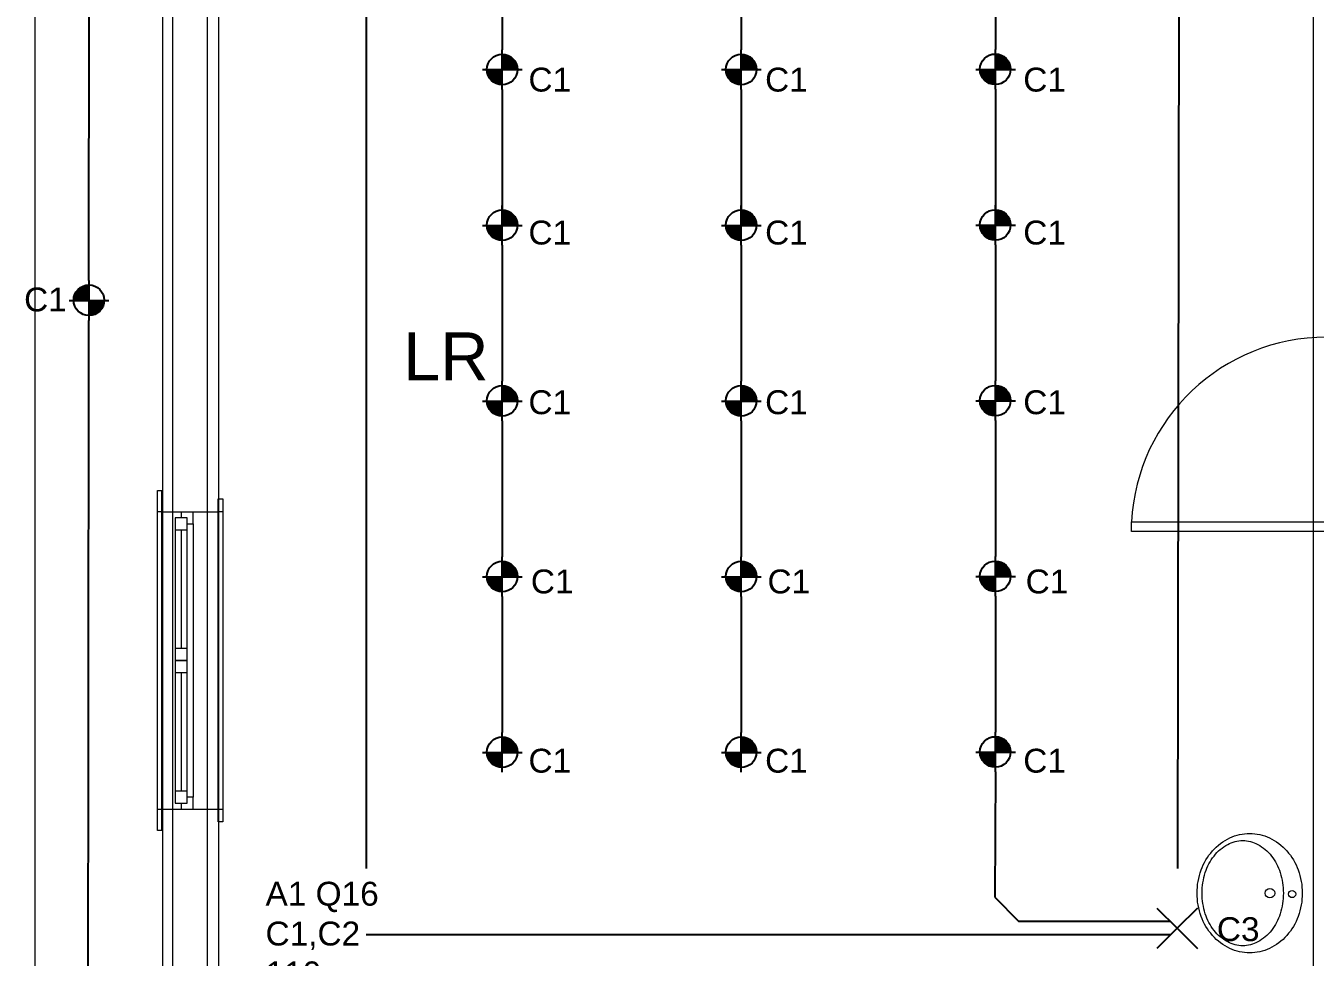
# Model space of a CAD drawing. Header units: millimetres. Extents: x 122681 to 489967, y 7796 to 82317.
# Drawn here: x 130197 to 135591, y 43629 to 47527 of the extents above; entities that cross this region are included whole.
import ezdxf

# ---------------------------------------------------------------- set-up
doc = ezdxf.new("R2010")
doc.units = ezdxf.units.MM
doc.layers.add('Grunnur', color=252, linetype='Continuous', lineweight=18)
for name, color, linetype in [('PDF2_Text', 7, 'Continuous'), ('PDF_R-SKYR-TEXTI', 7, 'Continuous'), ('PDF_Text', 7, 'Continuous'), ('R-TAKN-LAGSPENNA', 7, 'Continuous')]:
    doc.layers.add(name, color=color, linetype=linetype)
doc.styles.add('PDF Arial', font='arial.ttf')
doc.styles.get("Standard").update_dxf_attribs({"font": 'arial.ttf'})

msp = doc.modelspace()

# ---------------------------------------------------------------- linework, layer by layer
at = {"color": 2, "true_color": 0xf1eb1f}
for p, q in [((131620.8, 49610), (131620.8, 44000)), ((135024.8, 49610), (135014.7, 44000)), ((134987.1, 43722.9), (131620.8, 43722.9))]:
    msp.add_line(p, q, dxfattribs=at)
at = {"color": 7, "linetype": 'Continuous', "lineweight": 25}
for p, q in [((130461, 46460.2), (130463, 48376.3)), ((130458.9, 44544), (130460.8, 46294)), ((130456.8, 42627.9), (130458.9, 44544))]:
    msp.add_line(p, q, dxfattribs=at)
for p, q in [((132190.5, 47995.6), (132190.5, 47426.7)), ((133190.5, 47995.6), (133190.5, 47426.7)), ((134253.5, 47996.6), (134253.5, 47427.6)), ((132190.5, 47260.5), (132190.5, 46691.6)), ((133190.5, 47260.5), (133190.5, 46691.6)), ((134253.5, 47261.5), (134253.5, 46692.6)), ((132190.5, 46609.1), (132190.5, 46040.2)), ((133190.5, 46609.1), (133190.5, 46040.2)), ((134253.5, 46610), (134253.5, 46041.1)), ((132190.5, 45874), (132190.5, 45305.1)), ((133190.5, 45874), (133190.5, 45305.1)), ((134253.5, 45874.9), (134253.5, 45306)), ((132190.5, 45138.9), (132190.5, 44570)), ((133190.5, 45138.9), (133190.5, 44570)), ((134253.5, 45139.9), (134253.5, 44570.9))]:
    msp.add_line(p, q)
at = {"layer": 'Grunnur', "color": 252, "linetype": 'Continuous', "lineweight": 18}
for p, q in [((130234.4, 51936.7), (130234.4, 41139.4)), ((135582.8, 51528.3), (135582.8, 41558.3)), ((130747.8, 45582), (130766.8, 45582)), ((130747.8, 44160), (130747.8, 45582)), ((130747.8, 45493), (130747.8, 45582)), ((130747.8, 45582), (130766.8, 45582)), ((130766.8, 45582), (130766.8, 45493)), ((130766.8, 45493), (130766.8, 45582)), ((130766.8, 44160), (130766.8, 45582)), ((131001.8, 45547), (131020.8, 45547)), ((131001.8, 45493), (131001.8, 45547)), ((131001.8, 45547), (131020.8, 45547)), ((131001.8, 45493), (131001.8, 45547)), ((131001.8, 44195), (131001.8, 45547)), ((131020.8, 45547), (131020.8, 44195)), ((131020.8, 45547), (131020.8, 45493)), ((130766.8, 45493), (130747.8, 45493)), ((130766.8, 45493), (130779.3, 45493)), ((130779.3, 45493), (130798.3, 45493)), ((130798.3, 45493), (130810.8, 45493)), ((130810.8, 45493), (130846.8, 45493)), ((130846.8, 45493), (130846.8, 45468)), ((130846.8, 45493), (130896.8, 45493)), ((130896.8, 45468), (130896.8, 45493)), ((130896.8, 45493), (130950.8, 45493)), ((130950.8, 45493), (130988.8, 45493)), ((130986.3, 45493), (131001.8, 45493)), ((131020.8, 45493), (131001.8, 45493)), ((130821.8, 45468), (130821.8, 45418)), ((130871.8, 45468), (130821.8, 45468)), ((130871.8, 45418), (130871.8, 45468)), ((130871.8, 45443), (130896.8, 45443)), ((130896.8, 45443), (130896.8, 45468)), ((130896.8, 45443), (130896.8, 44871)), ((130821.8, 45418), (130821.8, 44921)), ((130821.8, 45418), (130871.8, 45418)), ((130846.8, 45418), (130846.8, 44921)), ((130871.8, 44921), (130871.8, 45418)), ((130871.8, 44921), (130821.8, 44921)), ((130821.8, 44921), (130821.8, 44871)), ((130871.8, 44871), (130871.8, 44921)), ((130821.8, 44871), (130871.8, 44871)), ((130821.8, 44871), (130821.8, 44821)), ((130871.8, 44871), (130821.8, 44871)), ((130871.8, 44821), (130871.8, 44871)), ((130896.8, 44871), (130896.8, 44299)), ((130821.8, 44821), (130821.8, 44324)), ((130821.8, 44821), (130871.8, 44821)), ((130846.8, 44821), (130846.8, 44324)), ((130871.8, 44324), (130871.8, 44821)), ((130871.8, 44324), (130821.8, 44324)), ((130821.8, 44324), (130821.8, 44274)), ((130871.8, 44274), (130871.8, 44324)), ((130896.8, 44299), (130871.8, 44299)), ((130896.8, 44274), (130896.8, 44299)), ((130747.8, 44160), (130747.8, 44249)), ((130747.8, 44249), (130766.8, 44249)), ((130766.8, 44249), (130766.8, 44160)), ((130766.8, 44249), (130766.8, 44160)), ((130766.8, 44249), (130779.3, 44249)), ((130779.3, 44249), (130798.3, 44249)), ((130798.3, 44249), (130810.8, 44249)), ((130810.8, 44249), (130846.8, 44249)), ((130821.8, 44274), (130871.8, 44274)), ((130846.8, 44274), (130846.8, 44249)), ((130846.8, 44249), (130896.8, 44249)), ((130896.8, 44249), (130896.8, 44274)), ((130896.8, 44249), (130950.8, 44249)), ((130950.8, 44249), (130988.8, 44249)), ((130986.3, 44249), (131001.8, 44249)), ((131001.8, 44195), (131001.8, 44249)), ((131001.8, 44249), (131020.8, 44249)), ((131001.8, 44249), (131001.8, 44195)), ((131020.8, 44249), (131020.8, 44195)), ((131020.8, 44195), (131001.8, 44195)), ((131020.8, 44195), (131001.8, 44195)), ((130766.8, 44160), (130747.8, 44160)), ((130766.8, 44160), (130747.8, 44160))]:
    msp.add_line(p, q, dxfattribs=at)
for points in [[(135567.8, 50394), (130768.8, 50394), (130768.8, 41828.4), (130768.8, 41558.3), (135567.8, 41558.3)], [(135567.8, 50352), (130810.8, 50352), (130810.8, 41828.4), (130810.8, 41600.3), (135567.8, 41600.3)], [(135567.8, 50207), (130955.8, 50207), (130955.8, 41828.4), (130955.8, 41745.3), (135567.8, 41745.3)], [(135567, 50147.3), (131003, 50147.3), (131003, 41816.7), (131003, 41781.5), (135567, 41781.5)]]:
    msp.add_lwpolyline(points, dxfattribs=at)
msp.add_lwpolyline([(135638.9, 45410.4), (134822.9, 45410.4), (134822.9, 45450.4), (135638.9, 45450.4)], close=True, dxfattribs=at)
for points in [[(135317.2, 44147.1, -0.110429), (135400, 44128.6, -0.102661), (135472.8, 44073.8, -0.093298), (135520.1, 43994.2, -0.087608), (135537.2, 43897.1, -0.087608), (135520.1, 43800, -0.093298), (135472.8, 43720.3, -0.102661), (135400, 43665.6, -0.110429), (135317.2, 43647.1, -0.110429), (135234.4, 43665.6, -0.102661), (135161.6, 43720.3, -0.093298), (135114.3, 43800, -0.087608), (135097.2, 43897.1, -0.087608), (135114.3, 43994.2, -0.093298), (135161.6, 44073.8, -0.102661), (135234.4, 44128.6, -0.110429)], [(135288.2, 44117.1, -0.12364), (135350.9, 44101.3, -0.105601), (135408.4, 44052.6, -0.08725), (135444.7, 43983.6, -0.077598), (135458.2, 43897.1, -0.077598), (135444.7, 43810.6, -0.08725), (135408.4, 43741.5, -0.105601), (135350.9, 43692.8, -0.12364), (135288.2, 43677.1, -0.12364), (135225.5, 43692.8, -0.105601), (135168, 43741.5, -0.08725), (135131.7, 43810.6, -0.077598), (135118.2, 43897.1, -0.077598), (135131.7, 43983.6, -0.08725), (135168, 44052.6, -0.105601), (135225.5, 44101.3, -0.12364)]]:
    msp.add_lwpolyline(points, format="xyb", close=True, dxfattribs=at)
for centre, radius in [((135402, 43897.1), 20), ((135494.7, 43893.4), 15)]:
    msp.add_circle(centre, radius, dxfattribs=at)
msp.add_arc((135637, 45408.2), 815.2, 89.8666, 177.0332, dxfattribs=at)
at = {"layer": 'PDF2_Text', "color": 7, "linetype": 'Continuous', "lineweight": 25}
for p, q in [((134253.5, 44404.8), (134250.6, 43880)), ((134250.6, 43880), (134350, 43780)), ((134350, 43780), (134984.2, 43780))]:
    msp.add_line(p, q, dxfattribs=at)
at = {"layer": 'PDF_R-SKYR-TEXTI', "lineweight": 25}
for points in [[(132190.5, 47260.5), (132190.5, 47426.7)], [(133190.5, 47260.5), (133190.5, 47426.7)], [(134253.5, 47261.5), (134253.5, 47427.6)], [(132108, 47343.1), (132274.1, 47343.1)], [(133108, 47343.1), (133274.1, 47343.1)], [(134171, 47344), (134337.1, 47344)], [(132190.5, 46609.1), (132190.5, 46775.2)], [(133190.5, 46609.1), (133190.5, 46775.2)], [(134253.5, 46610), (134253.5, 46776.2)], [(132108, 46691.6), (132274.1, 46691.6)], [(133108, 46691.6), (133274.1, 46691.6)], [(134171, 46692.6), (134337.1, 46692.6)], [(130461, 46460.2), (130460.8, 46294)], [(130378.3, 46377.7), (130544.5, 46377.5)], [(132190.5, 45874), (132190.5, 46040.2)], [(133190.5, 45874), (133190.5, 46040.2)], [(134253.5, 45874.9), (134253.5, 46041.1)], [(132108, 45956.5), (132274.1, 45956.5)], [(133108, 45956.5), (133274.1, 45956.5)], [(134171, 45957.5), (134337.1, 45957.5)], [(132190.5, 45138.9), (132190.5, 45305.1)], [(133190.5, 45138.9), (133190.5, 45305.1)], [(134253.5, 45139.9), (134253.5, 45306)], [(132108, 45221.5), (132274.1, 45221.5)], [(133108, 45221.5), (133274.1, 45221.5)], [(134171, 45222.4), (134337.1, 45222.4)], [(132190.5, 44403.8), (132190.5, 44570)], [(133190.5, 44403.8), (133190.5, 44570)], [(134253.5, 44404.8), (134253.5, 44570.9)], [(132108, 44486.4), (132274.1, 44486.4)], [(133108, 44486.4), (133274.1, 44486.4)], [(134171, 44487.3), (134337.1, 44487.3)]]:
    msp.add_lwpolyline(points, dxfattribs=at)
for centre in [(132190, 47343.6), (133190, 47343.6), (134253, 47344.6), (132190, 46692.2), (133190, 46692.2), (134253, 46693.1), (130461.4, 46378.2), (132190, 45957.1), (133190, 45957.1), (134253, 45958), (132190, 45222), (133190, 45222), (134253, 45222.9), (132190, 44486.9), (133190, 44486.9), (134253, 44487.9)]:
    msp.add_circle(centre, 64, dxfattribs=at)
at = {"layer": 'PDF_R-SKYR-TEXTI', "transparency": 33554559}
for points in [[(132190.5, 47407.7), (132203.2, 47406.6), (132190.5, 47406.6)], [(132203.2, 47406.6), (132190.5, 47406.6), (132214.9, 47402.4)], [(132190.5, 47406.6), (132214.9, 47402.4), (132190.5, 47402.4)], [(132214.9, 47402.4), (132190.5, 47402.4), (132226.5, 47397.1)], [(132190.5, 47402.4), (132226.5, 47397.1), (132190.5, 47397.1)], [(132226.5, 47397.1), (132190.5, 47397.1), (132236, 47388.6)], [(132190.5, 47397.1), (132236, 47388.6), (132190.5, 47388.6)], [(132236, 47388.6), (132190.5, 47388.6), (132243.4, 47379.1)], [(132190.5, 47388.6), (132243.4, 47379.1), (132190.5, 47379.1)], [(132243.4, 47379.1), (132190.5, 47379.1), (132249.8, 47367.4)], [(132190.5, 47379.1), (132249.8, 47367.4), (132190.5, 47367.4)], [(132249.8, 47367.4), (132190.5, 47367.4), (132253, 47355.8)], [(132190.5, 47367.4), (132253, 47355.8), (132190.5, 47355.8)], [(133190.5, 47407.7), (133203.2, 47406.6), (133190.5, 47406.6)], [(133203.2, 47406.6), (133190.5, 47406.6), (133214.9, 47402.4)], [(133190.5, 47406.6), (133214.9, 47402.4), (133190.5, 47402.4)], [(133214.9, 47402.4), (133190.5, 47402.4), (133226.5, 47397.1)], [(133190.5, 47402.4), (133226.5, 47397.1), (133190.5, 47397.1)], [(133226.5, 47397.1), (133190.5, 47397.1), (133236, 47388.6)], [(133190.5, 47397.1), (133236, 47388.6), (133190.5, 47388.6)], [(133236, 47388.6), (133190.5, 47388.6), (133243.4, 47379.1)], [(133190.5, 47388.6), (133243.4, 47379.1), (133190.5, 47379.1)], [(133243.4, 47379.1), (133190.5, 47379.1), (133249.8, 47367.4)], [(133190.5, 47379.1), (133249.8, 47367.4), (133190.5, 47367.4)], [(133249.8, 47367.4), (133190.5, 47367.4), (133253, 47355.8)], [(133190.5, 47367.4), (133253, 47355.8), (133190.5, 47355.8)], [(134253.5, 47408.6), (134266.2, 47407.5), (134253.5, 47407.5)], [(134266.2, 47407.5), (134253.5, 47407.5), (134277.9, 47403.3)], [(134253.5, 47407.5), (134277.9, 47403.3), (134253.5, 47403.3)], [(134277.9, 47403.3), (134253.5, 47403.3), (134289.5, 47398)], [(134253.5, 47403.3), (134289.5, 47398), (134253.5, 47398)], [(134289.5, 47398), (134253.5, 47398), (134299, 47389.5)], [(134253.5, 47398), (134299, 47389.5), (134253.5, 47389.5)], [(134299, 47389.5), (134253.5, 47389.5), (134306.4, 47380)], [(134253.5, 47389.5), (134306.4, 47380), (134253.5, 47380)], [(134306.4, 47380), (134253.5, 47380), (134312.8, 47368.4)], [(134253.5, 47380), (134312.8, 47368.4), (134253.5, 47368.4)], [(134312.8, 47368.4), (134253.5, 47368.4), (134316, 47356.7)], [(134253.5, 47368.4), (134316, 47356.7), (134253.5, 47356.7)], [(132190.5, 47343.1), (132127, 47343.1), (132190.5, 47332.5)], [(132127, 47343.1), (132190.5, 47332.5), (132128.1, 47332.5)], [(132190.5, 47332.5), (132128.1, 47332.5), (132190.5, 47321.9)], [(132128.1, 47332.5), (132190.5, 47321.9), (132130.2, 47321.9)], [(132190.5, 47321.9), (132130.2, 47321.9), (132190.5, 47311.3)], [(132130.2, 47321.9), (132190.5, 47311.3), (132135.5, 47311.3)], [(132190.5, 47311.3), (132135.5, 47311.3), (132190.5, 47302.9)], [(132135.5, 47311.3), (132190.5, 47302.9), (132141.8, 47302.9)], [(132253, 47355.8), (132190.5, 47355.8), (132255.1, 47343.1)], [(132190.5, 47355.8), (132255.1, 47343.1), (132190.5, 47343.1)], [(133190.5, 47343.1), (133127, 47343.1), (133190.5, 47332.5)], [(133127, 47343.1), (133190.5, 47332.5), (133128.1, 47332.5)], [(133190.5, 47332.5), (133128.1, 47332.5), (133190.5, 47321.9)], [(133128.1, 47332.5), (133190.5, 47321.9), (133130.2, 47321.9)], [(133190.5, 47321.9), (133130.2, 47321.9), (133190.5, 47311.3)], [(133130.2, 47321.9), (133190.5, 47311.3), (133135.5, 47311.3)], [(133190.5, 47311.3), (133135.5, 47311.3), (133190.5, 47302.9)], [(133135.5, 47311.3), (133190.5, 47302.9), (133141.8, 47302.9)], [(133253, 47355.8), (133190.5, 47355.8), (133255.1, 47343.1)], [(133190.5, 47355.8), (133255.1, 47343.1), (133190.5, 47343.1)], [(134253.5, 47344), (134190, 47344), (134253.5, 47333.4)], [(134190, 47344), (134253.5, 47333.4), (134191.1, 47333.4)], [(134253.5, 47333.4), (134191.1, 47333.4), (134253.5, 47322.9)], [(134191.1, 47333.4), (134253.5, 47322.9), (134193.2, 47322.9)], [(134253.5, 47322.9), (134193.2, 47322.9), (134253.5, 47312.3)], [(134193.2, 47322.9), (134253.5, 47312.3), (134198.5, 47312.3)], [(134253.5, 47312.3), (134198.5, 47312.3), (134253.5, 47303.8)], [(134198.5, 47312.3), (134253.5, 47303.8), (134204.8, 47303.8)], [(134316, 47356.7), (134253.5, 47356.7), (134318.1, 47344)], [(134253.5, 47356.7), (134318.1, 47344), (134253.5, 47344)], [(132190.5, 47302.9), (132141.8, 47302.9), (132190.5, 47294.4)], [(132141.8, 47302.9), (132190.5, 47294.4), (132149.3, 47294.4)], [(132190.5, 47294.4), (132149.3, 47294.4), (132190.5, 47288.1)], [(132149.3, 47294.4), (132190.5, 47288.1), (132158.8, 47288.1)], [(132190.5, 47288.1), (132158.8, 47288.1), (132190.5, 47283.8)], [(132158.8, 47288.1), (132190.5, 47283.8), (132169.4, 47283.8)], [(132169.4, 47283.8), (132179.9, 47280.7), (132190.5, 47280.7)], [(132169.4, 47283.8), (132190.5, 47283.8), (132190.5, 47280.7)], [(132179.9, 47280.7), (132190.5, 47280.7), (132190.5, 47279.6)], [(133190.5, 47302.9), (133141.8, 47302.9), (133190.5, 47294.4)], [(133141.8, 47302.9), (133190.5, 47294.4), (133149.3, 47294.4)], [(133190.5, 47294.4), (133149.3, 47294.4), (133190.5, 47288.1)], [(133149.3, 47294.4), (133190.5, 47288.1), (133158.8, 47288.1)], [(133190.5, 47288.1), (133158.8, 47288.1), (133190.5, 47283.8)], [(133158.8, 47288.1), (133190.5, 47283.8), (133169.4, 47283.8)], [(133169.4, 47283.8), (133179.9, 47280.7), (133190.5, 47280.7)], [(133169.4, 47283.8), (133190.5, 47283.8), (133190.5, 47280.7)], [(133179.9, 47280.7), (133190.5, 47280.7), (133190.5, 47279.6)], [(134253.5, 47303.8), (134204.8, 47303.8), (134253.5, 47295.3)], [(134204.8, 47303.8), (134253.5, 47295.3), (134212.3, 47295.3)], [(134253.5, 47295.3), (134212.3, 47295.3), (134253.5, 47289)], [(134212.3, 47295.3), (134253.5, 47289), (134221.8, 47289)], [(134253.5, 47289), (134221.8, 47289), (134253.5, 47284.8)], [(134221.8, 47289), (134253.5, 47284.8), (134232.4, 47284.8)], [(134232.4, 47284.8), (134242.9, 47281.6), (134253.5, 47281.6)], [(134232.4, 47284.8), (134253.5, 47284.8), (134253.5, 47281.6)], [(134242.9, 47281.6), (134253.5, 47281.6), (134253.5, 47280.5)], [(132190.5, 46756.2), (132203.2, 46755.1), (132190.5, 46755.1)], [(132203.2, 46755.1), (132190.5, 46755.1), (132214.9, 46750.9)], [(132190.5, 46755.1), (132214.9, 46750.9), (132190.5, 46750.9)], [(132214.9, 46750.9), (132190.5, 46750.9), (132226.5, 46745.6)], [(132190.5, 46750.9), (132226.5, 46745.6), (132190.5, 46745.6)], [(132226.5, 46745.6), (132190.5, 46745.6), (132236, 46737.1)], [(132190.5, 46745.6), (132236, 46737.1), (132190.5, 46737.1)], [(132236, 46737.1), (132190.5, 46737.1), (132243.4, 46727.6)], [(132190.5, 46737.1), (132243.4, 46727.6), (132190.5, 46727.6)], [(132243.4, 46727.6), (132190.5, 46727.6), (132249.8, 46716)], [(132190.5, 46727.6), (132249.8, 46716), (132190.5, 46716)], [(132249.8, 46716), (132190.5, 46716), (132253, 46704.3)], [(132190.5, 46716), (132253, 46704.3), (132190.5, 46704.3)], [(133190.5, 46756.2), (133203.2, 46755.1), (133190.5, 46755.1)], [(133203.2, 46755.1), (133190.5, 46755.1), (133214.9, 46750.9)], [(133190.5, 46755.1), (133214.9, 46750.9), (133190.5, 46750.9)], [(133214.9, 46750.9), (133190.5, 46750.9), (133226.5, 46745.6)], [(133190.5, 46750.9), (133226.5, 46745.6), (133190.5, 46745.6)], [(133226.5, 46745.6), (133190.5, 46745.6), (133236, 46737.1)], [(133190.5, 46745.6), (133236, 46737.1), (133190.5, 46737.1)], [(133236, 46737.1), (133190.5, 46737.1), (133243.4, 46727.6)], [(133190.5, 46737.1), (133243.4, 46727.6), (133190.5, 46727.6)], [(133243.4, 46727.6), (133190.5, 46727.6), (133249.8, 46716)], [(133190.5, 46727.6), (133249.8, 46716), (133190.5, 46716)], [(133249.8, 46716), (133190.5, 46716), (133253, 46704.3)], [(133190.5, 46716), (133253, 46704.3), (133190.5, 46704.3)], [(134253.5, 46757.1), (134266.2, 46756.1), (134253.5, 46756.1)], [(134266.2, 46756.1), (134253.5, 46756.1), (134277.9, 46751.8)], [(134253.5, 46756.1), (134277.9, 46751.8), (134253.5, 46751.8)], [(134277.9, 46751.8), (134253.5, 46751.8), (134289.5, 46746.5)], [(134253.5, 46751.8), (134289.5, 46746.5), (134253.5, 46746.5)], [(134289.5, 46746.5), (134253.5, 46746.5), (134299, 46738.1)], [(134253.5, 46746.5), (134299, 46738.1), (134253.5, 46738.1)], [(134299, 46738.1), (134253.5, 46738.1), (134306.4, 46728.5)], [(134253.5, 46738.1), (134306.4, 46728.5), (134253.5, 46728.5)], [(134306.4, 46728.5), (134253.5, 46728.5), (134312.8, 46716.9)], [(134253.5, 46728.5), (134312.8, 46716.9), (134253.5, 46716.9)], [(134312.8, 46716.9), (134253.5, 46716.9), (134316, 46705.3)], [(134253.5, 46716.9), (134316, 46705.3), (134253.5, 46705.3)], [(132190.5, 46691.6), (132127, 46691.6), (132190.5, 46681)], [(132127, 46691.6), (132190.5, 46681), (132128.1, 46681)], [(132190.5, 46681), (132128.1, 46681), (132190.5, 46670.5)], [(132128.1, 46681), (132190.5, 46670.5), (132130.2, 46670.5)], [(132190.5, 46670.5), (132130.2, 46670.5), (132190.5, 46659.9)], [(132130.2, 46670.5), (132190.5, 46659.9), (132135.5, 46659.9)], [(132253, 46704.3), (132190.5, 46704.3), (132255.1, 46691.6)], [(132190.5, 46704.3), (132255.1, 46691.6), (132190.5, 46691.6)], [(133190.5, 46691.6), (133127, 46691.6), (133190.5, 46681)], [(133127, 46691.6), (133190.5, 46681), (133128.1, 46681)], [(133190.5, 46681), (133128.1, 46681), (133190.5, 46670.5)], [(133128.1, 46681), (133190.5, 46670.5), (133130.2, 46670.5)], [(133190.5, 46670.5), (133130.2, 46670.5), (133190.5, 46659.9)], [(133130.2, 46670.5), (133190.5, 46659.9), (133135.5, 46659.9)], [(133253, 46704.3), (133190.5, 46704.3), (133255.1, 46691.6)], [(133190.5, 46704.3), (133255.1, 46691.6), (133190.5, 46691.6)], [(134253.5, 46692.6), (134190, 46692.6), (134253.5, 46682)], [(134190, 46692.6), (134253.5, 46682), (134191.1, 46682)], [(134253.5, 46682), (134191.1, 46682), (134253.5, 46671.4)], [(134191.1, 46682), (134253.5, 46671.4), (134193.2, 46671.4)], [(134253.5, 46671.4), (134193.2, 46671.4), (134253.5, 46660.8)], [(134193.2, 46671.4), (134253.5, 46660.8), (134198.5, 46660.8)], [(134253.5, 46660.8), (134198.5, 46660.8), (134253.5, 46652.3)], [(134198.5, 46660.8), (134253.5, 46652.3), (134204.8, 46652.3)], [(134316, 46705.3), (134253.5, 46705.3), (134318.1, 46692.6)], [(134253.5, 46705.3), (134318.1, 46692.6), (134253.5, 46692.6)], [(132190.5, 46659.9), (132135.5, 46659.9), (132190.5, 46651.4)], [(132135.5, 46659.9), (132190.5, 46651.4), (132141.8, 46651.4)], [(132190.5, 46651.4), (132141.8, 46651.4), (132190.5, 46642.9)], [(132141.8, 46651.4), (132190.5, 46642.9), (132149.3, 46642.9)], [(132190.5, 46642.9), (132149.3, 46642.9), (132190.5, 46636.6)], [(132149.3, 46642.9), (132190.5, 46636.6), (132158.8, 46636.6)], [(132190.5, 46636.6), (132158.8, 46636.6), (132190.5, 46632.4)], [(132158.8, 46636.6), (132190.5, 46632.4), (132169.4, 46632.4)], [(132169.4, 46632.4), (132179.9, 46629.2), (132190.5, 46629.2)], [(132169.4, 46632.4), (132190.5, 46632.4), (132190.5, 46629.2)], [(132179.9, 46629.2), (132190.5, 46629.2), (132190.5, 46628.1)], [(133190.5, 46659.9), (133135.5, 46659.9), (133190.5, 46651.4)], [(133135.5, 46659.9), (133190.5, 46651.4), (133141.8, 46651.4)], [(133190.5, 46651.4), (133141.8, 46651.4), (133190.5, 46642.9)], [(133141.8, 46651.4), (133190.5, 46642.9), (133149.3, 46642.9)], [(133190.5, 46642.9), (133149.3, 46642.9), (133190.5, 46636.6)], [(133149.3, 46642.9), (133190.5, 46636.6), (133158.8, 46636.6)], [(133190.5, 46636.6), (133158.8, 46636.6), (133190.5, 46632.4)], [(133158.8, 46636.6), (133190.5, 46632.4), (133169.4, 46632.4)], [(133169.4, 46632.4), (133179.9, 46629.2), (133190.5, 46629.2)], [(133169.4, 46632.4), (133190.5, 46632.4), (133190.5, 46629.2)], [(133179.9, 46629.2), (133190.5, 46629.2), (133190.5, 46628.1)], [(134253.5, 46652.3), (134204.8, 46652.3), (134253.5, 46643.9)], [(134204.8, 46652.3), (134253.5, 46643.9), (134212.3, 46643.9)], [(134253.5, 46643.9), (134212.3, 46643.9), (134253.5, 46637.5)], [(134212.3, 46643.9), (134253.5, 46637.5), (134221.8, 46637.5)], [(134253.5, 46637.5), (134221.8, 46637.5), (134253.5, 46633.3)], [(134221.8, 46637.5), (134253.5, 46633.3), (134232.4, 46633.3)], [(134232.4, 46633.3), (134242.9, 46630.1), (134253.5, 46630.1)], [(134232.4, 46633.3), (134253.5, 46633.3), (134253.5, 46630.1)], [(134242.9, 46630.1), (134253.5, 46630.1), (134253.5, 46629.1)], [(130401.6, 46398.9), (130398.4, 46388.3), (130398.4, 46377.7)], [(130401.6, 46398.9), (130401.6, 46377.7), (130398.4, 46377.7)], [(130405.8, 46377.7), (130405.9, 46409.4), (130401.6, 46377.7)], [(130405.9, 46409.4), (130401.6, 46377.7), (130401.6, 46398.9)], [(130412.2, 46377.7), (130412.2, 46419), (130405.8, 46377.7)], [(130412.2, 46419), (130405.8, 46377.7), (130405.9, 46409.4)], [(130420.7, 46377.7), (130420.7, 46426.4), (130412.2, 46377.7)], [(130420.7, 46426.4), (130412.2, 46377.7), (130412.2, 46419)], [(130429.1, 46377.7), (130429.2, 46432.7), (130420.7, 46377.7)], [(130429.2, 46432.7), (130420.7, 46377.7), (130420.7, 46426.4)], [(130439.7, 46377.7), (130439.8, 46438), (130429.1, 46377.7)], [(130439.8, 46438), (130429.1, 46377.7), (130429.2, 46432.7)], [(130450.3, 46377.6), (130450.4, 46440.1), (130439.7, 46377.7)], [(130450.4, 46440.1), (130439.7, 46377.7), (130439.8, 46438)], [(130460.9, 46377.6), (130460.9, 46441.1), (130450.3, 46377.6)], [(130460.9, 46441.1), (130450.3, 46377.6), (130450.4, 46440.1)], [(130398.4, 46388.3), (130398.4, 46377.7), (130397.4, 46377.7)], [(130473.5, 46315.2), (130473.6, 46377.6), (130460.8, 46313.1)], [(130473.6, 46377.6), (130460.8, 46313.1), (130460.9, 46377.6)], [(130485.2, 46318.3), (130485.2, 46377.6), (130473.5, 46315.2)], [(130485.2, 46377.6), (130473.5, 46315.2), (130473.6, 46377.6)], [(130496.8, 46324.7), (130496.9, 46377.6), (130485.2, 46318.3)], [(130496.9, 46377.6), (130485.2, 46318.3), (130485.2, 46377.6)], [(130506.3, 46332.1), (130506.4, 46377.6), (130496.8, 46324.7)], [(130506.4, 46377.6), (130496.8, 46324.7), (130496.9, 46377.6)], [(130514.8, 46341.6), (130514.8, 46377.6), (130506.3, 46332.1)], [(130514.8, 46377.6), (130506.3, 46332.1), (130506.4, 46377.6)], [(130520.1, 46353.2), (130520.1, 46377.6), (130514.8, 46341.6)], [(130520.1, 46377.6), (130514.8, 46341.6), (130514.8, 46377.6)], [(130524.4, 46364.9), (130524.4, 46377.6), (130520.1, 46353.2)], [(130524.4, 46377.6), (130520.1, 46353.2), (130520.1, 46377.6)], [(130525.4, 46377.6), (130524.4, 46364.9), (130524.4, 46377.6)], [(132190.5, 46021.1), (132203.2, 46020), (132190.5, 46020)], [(132203.2, 46020), (132190.5, 46020), (132214.9, 46015.8)], [(132190.5, 46020), (132214.9, 46015.8), (132190.5, 46015.8)], [(132214.9, 46015.8), (132190.5, 46015.8), (132226.5, 46010.5)], [(132190.5, 46015.8), (132226.5, 46010.5), (132190.5, 46010.5)], [(133190.5, 46021.1), (133203.2, 46020), (133190.5, 46020)], [(133203.2, 46020), (133190.5, 46020), (133214.9, 46015.8)], [(133190.5, 46020), (133214.9, 46015.8), (133190.5, 46015.8)], [(133214.9, 46015.8), (133190.5, 46015.8), (133226.5, 46010.5)], [(133190.5, 46015.8), (133226.5, 46010.5), (133190.5, 46010.5)], [(134253.5, 46022), (134266.2, 46021), (134253.5, 46021)], [(134266.2, 46021), (134253.5, 46021), (134277.9, 46016.7)], [(134253.5, 46021), (134277.9, 46016.7), (134253.5, 46016.7)], [(134277.9, 46016.7), (134253.5, 46016.7), (134289.5, 46011.5)], [(134253.5, 46016.7), (134289.5, 46011.5), (134253.5, 46011.5)], [(132226.5, 46010.5), (132190.5, 46010.5), (132236, 46002.1)], [(132190.5, 46010.5), (132236, 46002.1), (132190.5, 46002.1)], [(132236, 46002.1), (132190.5, 46002.1), (132243.4, 45992.5)], [(132190.5, 46002.1), (132243.4, 45992.5), (132190.5, 45992.5)], [(132243.4, 45992.5), (132190.5, 45992.5), (132249.8, 45980.9)], [(132190.5, 45992.5), (132249.8, 45980.9), (132190.5, 45980.9)], [(132249.8, 45980.9), (132190.5, 45980.9), (132253, 45969.2)], [(132190.5, 45980.9), (132253, 45969.2), (132190.5, 45969.2)], [(132253, 45969.2), (132190.5, 45969.2), (132255.1, 45956.5)], [(132190.5, 45969.2), (132255.1, 45956.5), (132190.5, 45956.5)], [(133226.5, 46010.5), (133190.5, 46010.5), (133236, 46002.1)], [(133190.5, 46010.5), (133236, 46002.1), (133190.5, 46002.1)], [(133236, 46002.1), (133190.5, 46002.1), (133243.4, 45992.5)], [(133190.5, 46002.1), (133243.4, 45992.5), (133190.5, 45992.5)], [(133243.4, 45992.5), (133190.5, 45992.5), (133249.8, 45980.9)], [(133190.5, 45992.5), (133249.8, 45980.9), (133190.5, 45980.9)], [(133249.8, 45980.9), (133190.5, 45980.9), (133253, 45969.2)], [(133190.5, 45980.9), (133253, 45969.2), (133190.5, 45969.2)], [(133253, 45969.2), (133190.5, 45969.2), (133255.1, 45956.5)], [(133190.5, 45969.2), (133255.1, 45956.5), (133190.5, 45956.5)], [(134289.5, 46011.5), (134253.5, 46011.5), (134299, 46003)], [(134253.5, 46011.5), (134299, 46003), (134253.5, 46003)], [(134299, 46003), (134253.5, 46003), (134306.4, 45993.5)], [(134253.5, 46003), (134306.4, 45993.5), (134253.5, 45993.5)], [(134306.4, 45993.5), (134253.5, 45993.5), (134312.8, 45981.8)], [(134253.5, 45993.5), (134312.8, 45981.8), (134253.5, 45981.8)], [(134312.8, 45981.8), (134253.5, 45981.8), (134316, 45970.2)], [(134253.5, 45981.8), (134316, 45970.2), (134253.5, 45970.2)], [(134316, 45970.2), (134253.5, 45970.2), (134318.1, 45957.5)], [(134253.5, 45970.2), (134318.1, 45957.5), (134253.5, 45957.5)], [(132190.5, 45956.5), (132127, 45956.5), (132190.5, 45946)], [(132127, 45956.5), (132190.5, 45946), (132128.1, 45946)], [(132190.5, 45946), (132128.1, 45946), (132190.5, 45935.4)], [(132128.1, 45946), (132190.5, 45935.4), (132130.2, 45935.4)], [(132190.5, 45935.4), (132130.2, 45935.4), (132190.5, 45924.8)], [(132130.2, 45935.4), (132190.5, 45924.8), (132135.5, 45924.8)], [(132190.5, 45924.8), (132135.5, 45924.8), (132190.5, 45916.3)], [(132135.5, 45924.8), (132190.5, 45916.3), (132141.8, 45916.3)], [(132190.5, 45916.3), (132141.8, 45916.3), (132190.5, 45907.9)], [(132141.8, 45916.3), (132190.5, 45907.9), (132149.3, 45907.9)], [(132190.5, 45907.9), (132149.3, 45907.9), (132190.5, 45901.5)], [(132149.3, 45907.9), (132190.5, 45901.5), (132158.8, 45901.5)], [(133190.5, 45956.5), (133127, 45956.5), (133190.5, 45946)], [(133127, 45956.5), (133190.5, 45946), (133128.1, 45946)], [(133190.5, 45946), (133128.1, 45946), (133190.5, 45935.4)], [(133128.1, 45946), (133190.5, 45935.4), (133130.2, 45935.4)], [(133190.5, 45935.4), (133130.2, 45935.4), (133190.5, 45924.8)], [(133130.2, 45935.4), (133190.5, 45924.8), (133135.5, 45924.8)], [(133190.5, 45924.8), (133135.5, 45924.8), (133190.5, 45916.3)], [(133135.5, 45924.8), (133190.5, 45916.3), (133141.8, 45916.3)], [(133190.5, 45916.3), (133141.8, 45916.3), (133190.5, 45907.9)], [(133141.8, 45916.3), (133190.5, 45907.9), (133149.3, 45907.9)], [(133190.5, 45907.9), (133149.3, 45907.9), (133190.5, 45901.5)], [(133149.3, 45907.9), (133190.5, 45901.5), (133158.8, 45901.5)], [(134253.5, 45957.5), (134190, 45957.5), (134253.5, 45946.9)], [(134190, 45957.5), (134253.5, 45946.9), (134191.1, 45946.9)], [(134253.5, 45946.9), (134191.1, 45946.9), (134253.5, 45936.3)], [(134191.1, 45946.9), (134253.5, 45936.3), (134193.2, 45936.3)], [(134253.5, 45936.3), (134193.2, 45936.3), (134253.5, 45925.7)], [(134193.2, 45936.3), (134253.5, 45925.7), (134198.5, 45925.7)], [(134253.5, 45925.7), (134198.5, 45925.7), (134253.5, 45917.3)], [(134198.5, 45925.7), (134253.5, 45917.3), (134204.8, 45917.3)], [(134253.5, 45917.3), (134204.8, 45917.3), (134253.5, 45908.8)], [(134204.8, 45917.3), (134253.5, 45908.8), (134212.3, 45908.8)], [(134253.5, 45908.8), (134212.3, 45908.8), (134253.5, 45902.4)], [(134212.3, 45908.8), (134253.5, 45902.4), (134221.8, 45902.4)], [(132190.5, 45901.5), (132158.8, 45901.5), (132190.5, 45897.3)], [(132158.8, 45901.5), (132190.5, 45897.3), (132169.4, 45897.3)], [(132169.4, 45897.3), (132179.9, 45894.1), (132190.5, 45894.1)], [(132169.4, 45897.3), (132190.5, 45897.3), (132190.5, 45894.1)], [(132179.9, 45894.1), (132190.5, 45894.1), (132190.5, 45893.1)], [(133190.5, 45901.5), (133158.8, 45901.5), (133190.5, 45897.3)], [(133158.8, 45901.5), (133190.5, 45897.3), (133169.4, 45897.3)], [(133169.4, 45897.3), (133179.9, 45894.1), (133190.5, 45894.1)], [(133169.4, 45897.3), (133190.5, 45897.3), (133190.5, 45894.1)], [(133179.9, 45894.1), (133190.5, 45894.1), (133190.5, 45893.1)], [(134253.5, 45902.4), (134221.8, 45902.4), (134253.5, 45898.2)], [(134221.8, 45902.4), (134253.5, 45898.2), (134232.4, 45898.2)], [(134232.4, 45898.2), (134242.9, 45895), (134253.5, 45895)], [(134232.4, 45898.2), (134253.5, 45898.2), (134253.5, 45895)], [(134242.9, 45895), (134253.5, 45895), (134253.5, 45894)], [(132190.5, 45286), (132203.2, 45285), (132190.5, 45285)], [(132203.2, 45285), (132190.5, 45285), (132214.9, 45280.7)], [(132190.5, 45285), (132214.9, 45280.7), (132190.5, 45280.7)], [(132214.9, 45280.7), (132190.5, 45280.7), (132226.5, 45275.4)], [(132190.5, 45280.7), (132226.5, 45275.4), (132190.5, 45275.4)], [(132226.5, 45275.4), (132190.5, 45275.4), (132236, 45267)], [(132190.5, 45275.4), (132236, 45267), (132190.5, 45267)], [(132236, 45267), (132190.5, 45267), (132243.4, 45257.5)], [(132190.5, 45267), (132243.4, 45257.5), (132190.5, 45257.5)], [(133190.5, 45286), (133203.2, 45285), (133190.5, 45285)], [(133203.2, 45285), (133190.5, 45285), (133214.9, 45280.7)], [(133190.5, 45285), (133214.9, 45280.7), (133190.5, 45280.7)], [(133214.9, 45280.7), (133190.5, 45280.7), (133226.5, 45275.4)], [(133190.5, 45280.7), (133226.5, 45275.4), (133190.5, 45275.4)], [(133226.5, 45275.4), (133190.5, 45275.4), (133236, 45267)], [(133190.5, 45275.4), (133236, 45267), (133190.5, 45267)], [(133236, 45267), (133190.5, 45267), (133243.4, 45257.5)], [(133190.5, 45267), (133243.4, 45257.5), (133190.5, 45257.5)], [(134253.5, 45287), (134266.2, 45285.9), (134253.5, 45285.9)], [(134266.2, 45285.9), (134253.5, 45285.9), (134277.9, 45281.7)], [(134253.5, 45285.9), (134277.9, 45281.7), (134253.5, 45281.7)], [(134277.9, 45281.7), (134253.5, 45281.7), (134289.5, 45276.4)], [(134253.5, 45281.7), (134289.5, 45276.4), (134253.5, 45276.4)], [(134289.5, 45276.4), (134253.5, 45276.4), (134299, 45267.9)], [(134253.5, 45276.4), (134299, 45267.9), (134253.5, 45267.9)], [(134299, 45267.9), (134253.5, 45267.9), (134306.4, 45258.4)], [(134253.5, 45267.9), (134306.4, 45258.4), (134253.5, 45258.4)], [(134306.4, 45258.4), (134253.5, 45258.4), (134312.8, 45246.7)], [(134253.5, 45258.4), (134312.8, 45246.7), (134253.5, 45246.7)], [(132190.5, 45221.5), (132127, 45221.5), (132190.5, 45210.9)], [(132127, 45221.5), (132190.5, 45210.9), (132128.1, 45210.9)], [(132190.5, 45210.9), (132128.1, 45210.9), (132190.5, 45200.3)], [(132128.1, 45210.9), (132190.5, 45200.3), (132130.2, 45200.3)], [(132243.4, 45257.5), (132190.5, 45257.5), (132249.8, 45245.8)], [(132190.5, 45257.5), (132249.8, 45245.8), (132190.5, 45245.8)], [(132249.8, 45245.8), (132190.5, 45245.8), (132253, 45234.2)], [(132190.5, 45245.8), (132253, 45234.2), (132190.5, 45234.2)], [(132253, 45234.2), (132190.5, 45234.2), (132255.1, 45221.5)], [(132190.5, 45234.2), (132255.1, 45221.5), (132190.5, 45221.5)], [(133190.5, 45221.5), (133127, 45221.5), (133190.5, 45210.9)], [(133127, 45221.5), (133190.5, 45210.9), (133128.1, 45210.9)], [(133190.5, 45210.9), (133128.1, 45210.9), (133190.5, 45200.3)], [(133128.1, 45210.9), (133190.5, 45200.3), (133130.2, 45200.3)], [(133243.4, 45257.5), (133190.5, 45257.5), (133249.8, 45245.8)], [(133190.5, 45257.5), (133249.8, 45245.8), (133190.5, 45245.8)], [(133249.8, 45245.8), (133190.5, 45245.8), (133253, 45234.2)], [(133190.5, 45245.8), (133253, 45234.2), (133190.5, 45234.2)], [(133253, 45234.2), (133190.5, 45234.2), (133255.1, 45221.5)], [(133190.5, 45234.2), (133255.1, 45221.5), (133190.5, 45221.5)], [(134253.5, 45222.4), (134190, 45222.4), (134253.5, 45211.8)], [(134190, 45222.4), (134253.5, 45211.8), (134191.1, 45211.8)], [(134253.5, 45211.8), (134191.1, 45211.8), (134253.5, 45201.2)], [(134191.1, 45211.8), (134253.5, 45201.2), (134193.2, 45201.2)], [(134312.8, 45246.7), (134253.5, 45246.7), (134316, 45235.1)], [(134253.5, 45246.7), (134316, 45235.1), (134253.5, 45235.1)], [(134316, 45235.1), (134253.5, 45235.1), (134318.1, 45222.4)], [(134253.5, 45235.1), (134318.1, 45222.4), (134253.5, 45222.4)], [(132190.5, 45200.3), (132130.2, 45200.3), (132190.5, 45189.7)], [(132130.2, 45200.3), (132190.5, 45189.7), (132135.5, 45189.7)], [(132190.5, 45189.7), (132135.5, 45189.7), (132190.5, 45181.3)], [(132135.5, 45189.7), (132190.5, 45181.3), (132141.8, 45181.3)], [(132190.5, 45181.3), (132141.8, 45181.3), (132190.5, 45172.8)], [(132141.8, 45181.3), (132190.5, 45172.8), (132149.3, 45172.8)], [(132190.5, 45172.8), (132149.3, 45172.8), (132190.5, 45166.4)], [(132149.3, 45172.8), (132190.5, 45166.4), (132158.8, 45166.4)], [(132190.5, 45166.4), (132158.8, 45166.4), (132190.5, 45162.2)], [(132158.8, 45166.4), (132190.5, 45162.2), (132169.4, 45162.2)], [(132169.4, 45162.2), (132179.9, 45159), (132190.5, 45159)], [(132169.4, 45162.2), (132190.5, 45162.2), (132190.5, 45159)], [(132179.9, 45159), (132190.5, 45159), (132190.5, 45158)], [(133190.5, 45200.3), (133130.2, 45200.3), (133190.5, 45189.7)], [(133130.2, 45200.3), (133190.5, 45189.7), (133135.5, 45189.7)], [(133190.5, 45189.7), (133135.5, 45189.7), (133190.5, 45181.3)], [(133135.5, 45189.7), (133190.5, 45181.3), (133141.8, 45181.3)], [(133190.5, 45181.3), (133141.8, 45181.3), (133190.5, 45172.8)], [(133141.8, 45181.3), (133190.5, 45172.8), (133149.3, 45172.8)], [(133190.5, 45172.8), (133149.3, 45172.8), (133190.5, 45166.4)], [(133149.3, 45172.8), (133190.5, 45166.4), (133158.8, 45166.4)], [(133190.5, 45166.4), (133158.8, 45166.4), (133190.5, 45162.2)], [(133158.8, 45166.4), (133190.5, 45162.2), (133169.4, 45162.2)], [(133169.4, 45162.2), (133179.9, 45159), (133190.5, 45159)], [(133169.4, 45162.2), (133190.5, 45162.2), (133190.5, 45159)], [(133179.9, 45159), (133190.5, 45159), (133190.5, 45158)], [(134253.5, 45201.2), (134193.2, 45201.2), (134253.5, 45190.7)], [(134193.2, 45201.2), (134253.5, 45190.7), (134198.5, 45190.7)], [(134253.5, 45190.7), (134198.5, 45190.7), (134253.5, 45182.2)], [(134198.5, 45190.7), (134253.5, 45182.2), (134204.8, 45182.2)], [(134253.5, 45182.2), (134204.8, 45182.2), (134253.5, 45173.7)], [(134204.8, 45182.2), (134253.5, 45173.7), (134212.3, 45173.7)], [(134253.5, 45173.7), (134212.3, 45173.7), (134253.5, 45167.4)], [(134212.3, 45173.7), (134253.5, 45167.4), (134221.8, 45167.4)], [(134253.5, 45167.4), (134221.8, 45167.4), (134253.5, 45163.1)], [(134221.8, 45167.4), (134253.5, 45163.1), (134232.4, 45163.1)], [(134232.4, 45163.1), (134242.9, 45160), (134253.5, 45160)], [(134232.4, 45163.1), (134253.5, 45163.1), (134253.5, 45160)], [(134242.9, 45160), (134253.5, 45160), (134253.5, 45158.9)], [(132190.5, 44551), (132203.2, 44549.9), (132190.5, 44549.9)], [(132203.2, 44549.9), (132190.5, 44549.9), (132214.9, 44545.7)], [(132190.5, 44549.9), (132214.9, 44545.7), (132190.5, 44545.7)], [(132214.9, 44545.7), (132190.5, 44545.7), (132226.5, 44540.4)], [(132190.5, 44545.7), (132226.5, 44540.4), (132190.5, 44540.4)], [(132226.5, 44540.4), (132190.5, 44540.4), (132236, 44531.9)], [(132190.5, 44540.4), (132236, 44531.9), (132190.5, 44531.9)], [(132236, 44531.9), (132190.5, 44531.9), (132243.4, 44522.4)], [(132190.5, 44531.9), (132243.4, 44522.4), (132190.5, 44522.4)], [(132243.4, 44522.4), (132190.5, 44522.4), (132249.8, 44510.7)], [(132190.5, 44522.4), (132249.8, 44510.7), (132190.5, 44510.7)], [(132249.8, 44510.7), (132190.5, 44510.7), (132253, 44499.1)], [(132190.5, 44510.7), (132253, 44499.1), (132190.5, 44499.1)], [(133190.5, 44551), (133203.2, 44549.9), (133190.5, 44549.9)], [(133203.2, 44549.9), (133190.5, 44549.9), (133214.9, 44545.7)], [(133190.5, 44549.9), (133214.9, 44545.7), (133190.5, 44545.7)], [(133214.9, 44545.7), (133190.5, 44545.7), (133226.5, 44540.4)], [(133190.5, 44545.7), (133226.5, 44540.4), (133190.5, 44540.4)], [(133226.5, 44540.4), (133190.5, 44540.4), (133236, 44531.9)], [(133190.5, 44540.4), (133236, 44531.9), (133190.5, 44531.9)], [(133236, 44531.9), (133190.5, 44531.9), (133243.4, 44522.4)], [(133190.5, 44531.9), (133243.4, 44522.4), (133190.5, 44522.4)], [(133243.4, 44522.4), (133190.5, 44522.4), (133249.8, 44510.7)], [(133190.5, 44522.4), (133249.8, 44510.7), (133190.5, 44510.7)], [(133249.8, 44510.7), (133190.5, 44510.7), (133253, 44499.1)], [(133190.5, 44510.7), (133253, 44499.1), (133190.5, 44499.1)], [(134253.5, 44551.9), (134266.2, 44550.8), (134253.5, 44550.8)], [(134266.2, 44550.8), (134253.5, 44550.8), (134277.9, 44546.6)], [(134253.5, 44550.8), (134277.9, 44546.6), (134253.5, 44546.6)], [(134277.9, 44546.6), (134253.5, 44546.6), (134289.5, 44541.3)], [(134253.5, 44546.6), (134289.5, 44541.3), (134253.5, 44541.3)], [(134289.5, 44541.3), (134253.5, 44541.3), (134299, 44532.8)], [(134253.5, 44541.3), (134299, 44532.8), (134253.5, 44532.8)], [(134299, 44532.8), (134253.5, 44532.8), (134306.4, 44523.3)], [(134253.5, 44532.8), (134306.4, 44523.3), (134253.5, 44523.3)], [(134306.4, 44523.3), (134253.5, 44523.3), (134312.8, 44511.7)], [(134253.5, 44523.3), (134312.8, 44511.7), (134253.5, 44511.7)], [(134312.8, 44511.7), (134253.5, 44511.7), (134316, 44500)], [(134253.5, 44511.7), (134316, 44500), (134253.5, 44500)], [(132190.5, 44486.4), (132127, 44486.4), (132190.5, 44475.8)], [(132127, 44486.4), (132190.5, 44475.8), (132128.1, 44475.8)], [(132190.5, 44475.8), (132128.1, 44475.8), (132190.5, 44465.2)], [(132128.1, 44475.8), (132190.5, 44465.2), (132130.2, 44465.2)], [(132190.5, 44465.2), (132130.2, 44465.2), (132190.5, 44454.6)], [(132130.2, 44465.2), (132190.5, 44454.6), (132135.5, 44454.6)], [(132190.5, 44454.6), (132135.5, 44454.6), (132190.5, 44446.2)], [(132135.5, 44454.6), (132190.5, 44446.2), (132141.8, 44446.2)], [(132253, 44499.1), (132190.5, 44499.1), (132255.1, 44486.4)], [(132190.5, 44499.1), (132255.1, 44486.4), (132190.5, 44486.4)], [(133190.5, 44486.4), (133127, 44486.4), (133190.5, 44475.8)], [(133127, 44486.4), (133190.5, 44475.8), (133128.1, 44475.8)], [(133190.5, 44475.8), (133128.1, 44475.8), (133190.5, 44465.2)], [(133128.1, 44475.8), (133190.5, 44465.2), (133130.2, 44465.2)], [(133190.5, 44465.2), (133130.2, 44465.2), (133190.5, 44454.6)], [(133130.2, 44465.2), (133190.5, 44454.6), (133135.5, 44454.6)], [(133190.5, 44454.6), (133135.5, 44454.6), (133190.5, 44446.2)], [(133135.5, 44454.6), (133190.5, 44446.2), (133141.8, 44446.2)], [(133253, 44499.1), (133190.5, 44499.1), (133255.1, 44486.4)], [(133190.5, 44499.1), (133255.1, 44486.4), (133190.5, 44486.4)], [(134253.5, 44487.3), (134190, 44487.3), (134253.5, 44476.7)], [(134190, 44487.3), (134253.5, 44476.7), (134191.1, 44476.7)], [(134253.5, 44476.7), (134191.1, 44476.7), (134253.5, 44466.2)], [(134191.1, 44476.7), (134253.5, 44466.2), (134193.2, 44466.2)], [(134253.5, 44466.2), (134193.2, 44466.2), (134253.5, 44455.6)], [(134193.2, 44466.2), (134253.5, 44455.6), (134198.5, 44455.6)], [(134253.5, 44455.6), (134198.5, 44455.6), (134253.5, 44447.1)], [(134198.5, 44455.6), (134253.5, 44447.1), (134204.8, 44447.1)], [(134316, 44500), (134253.5, 44500), (134318.1, 44487.3)], [(134253.5, 44500), (134318.1, 44487.3), (134253.5, 44487.3)], [(132190.5, 44446.2), (132141.8, 44446.2), (132190.5, 44437.7)], [(132141.8, 44446.2), (132190.5, 44437.7), (132149.3, 44437.7)], [(132190.5, 44437.7), (132149.3, 44437.7), (132190.5, 44431.4)], [(132149.3, 44437.7), (132190.5, 44431.4), (132158.8, 44431.4)], [(132190.5, 44431.4), (132158.8, 44431.4), (132190.5, 44427.1)], [(132158.8, 44431.4), (132190.5, 44427.1), (132169.4, 44427.1)], [(132169.4, 44427.1), (132179.9, 44424), (132190.5, 44424)], [(132169.4, 44427.1), (132190.5, 44427.1), (132190.5, 44424)], [(132179.9, 44424), (132190.5, 44424), (132190.5, 44422.9)], [(133190.5, 44446.2), (133141.8, 44446.2), (133190.5, 44437.7)], [(133141.8, 44446.2), (133190.5, 44437.7), (133149.3, 44437.7)], [(133190.5, 44437.7), (133149.3, 44437.7), (133190.5, 44431.4)], [(133149.3, 44437.7), (133190.5, 44431.4), (133158.8, 44431.4)], [(133190.5, 44431.4), (133158.8, 44431.4), (133190.5, 44427.1)], [(133158.8, 44431.4), (133190.5, 44427.1), (133169.4, 44427.1)], [(133169.4, 44427.1), (133179.9, 44424), (133190.5, 44424)], [(133169.4, 44427.1), (133190.5, 44427.1), (133190.5, 44424)], [(133179.9, 44424), (133190.5, 44424), (133190.5, 44422.9)], [(134253.5, 44447.1), (134204.8, 44447.1), (134253.5, 44438.6)], [(134204.8, 44447.1), (134253.5, 44438.6), (134212.3, 44438.6)], [(134253.5, 44438.6), (134212.3, 44438.6), (134253.5, 44432.3)], [(134212.3, 44438.6), (134253.5, 44432.3), (134221.8, 44432.3)], [(134253.5, 44432.3), (134221.8, 44432.3), (134253.5, 44428.1)], [(134221.8, 44432.3), (134253.5, 44428.1), (134232.4, 44428.1)], [(134232.4, 44428.1), (134242.9, 44424.9), (134253.5, 44424.9)], [(134232.4, 44428.1), (134253.5, 44428.1), (134253.5, 44424.9)], [(134242.9, 44424.9), (134253.5, 44424.9), (134253.5, 44423.8)]]:
    msp.add_solid(points, dxfattribs=at)
at = {"layer": 'R-TAKN-LAGSPENNA', "color": 7, "linetype": 'Continuous', "lineweight": 25}
for p, q in [((134929.4, 43834.9), (135014.2, 43750)), ((135099.1, 43834.9), (135014.2, 43750)), ((135014.2, 43750), (134929.4, 43665.1)), ((135014.2, 43750), (135099.1, 43665.1))]:
    msp.add_line(p, q, dxfattribs=at)

# ---------------------------------------------------------------- texts
at = {"layer": 'Grunnur', "color": 252, "linetype": 'Continuous', "lineweight": 18, "insert": (131775.9, 46243.6), "char_height": 200, "attachment_point": 1}
msp.add_mtext_dynamic_manual_height_columns('LR', width=2468.3, gutter_width=1, heights=[0], dxfattribs=at)
at = {"layer": 'PDF_Text', "char_height": 100, "attachment_point": 7, "style": 'PDF Arial'}
for s, insert in [('C1', (132300, 47250)), ('C1', (133290, 47250)), ('C1', (134370, 47250)), ('C1', (132300, 46610)), ('C1', (133290, 46610)), ('C1', (134370, 46610)), ('C1', (130190, 46330)), ('C1', (132300, 45900)), ('C1', (133290, 45900)), ('C1', (134370, 45900)), ('C1', (132310, 45150)), ('C1', (133300, 45150)), ('C1', (134380, 45150)), ('C1', (132300, 44400)), ('C1', (133290, 44400)), ('C1', (134370, 44400)), ('C3', (135180, 43694.9))]:
    msp.add_mtext(s, dxfattribs=dict(at, insert=insert))
at = {"layer": 'PDF_Text', "insert": (131200, 43510), "char_height": 99.996, "width": 473.262, "attachment_point": 7, "style": 'PDF Arial'}
msp.add_mtext('A1 Q16 C1,C2 110', dxfattribs=at)

doc.saveas('drawing.dxf')
